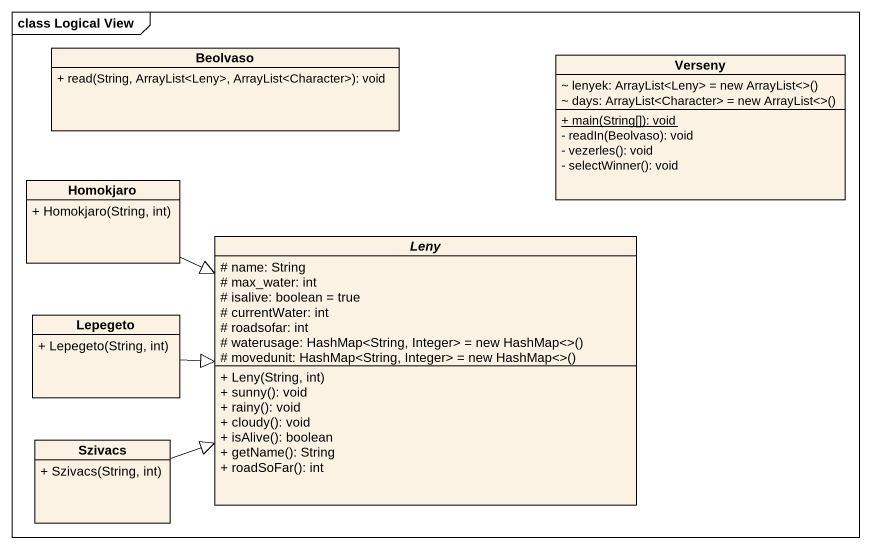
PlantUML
@startuml
mainframe class Logical View
hide circle
hide empty members
skinparam classAttributeIconSize 0
class Beolvaso {
  + read(String, ArrayList<Leny>, ArrayList<Character>): void
}
class Verseny {
  {field} ~ lenyek: ArrayList<Leny> = new ArrayList<>()
  {field} ~ days: ArrayList<Character> = new ArrayList<>()
  {static} + main(String[]): void
  - readIn(Beolvaso): void
  - vezerles(): void
  - selectWinner(): void
}
class Homokjaro {
  + Homokjaro(String, int)
}
abstract class Leny {
  # name: String
  # max_water: int
  # isalive: boolean = true
  # currentWater: int
  # roadsofar: int
  {field} # waterusage: HashMap<String, Integer> = new HashMap<>()
  {field} # movedunit: HashMap<String, Integer> = new HashMap<>()
  + Leny(String, int)
  + sunny(): void
  + rainy(): void
  + cloudy(): void
  + isAlive(): boolean
  + getName(): String
  + roadSoFar(): int
}
class Lepegeto {
  + Lepegeto(String, int)
}
class Szivacs {
  + Szivacs(String, int)
}
Homokjaro -right-|> Leny
Lepegeto -right-|> Leny
Szivacs -right-|> Leny
@enduml
